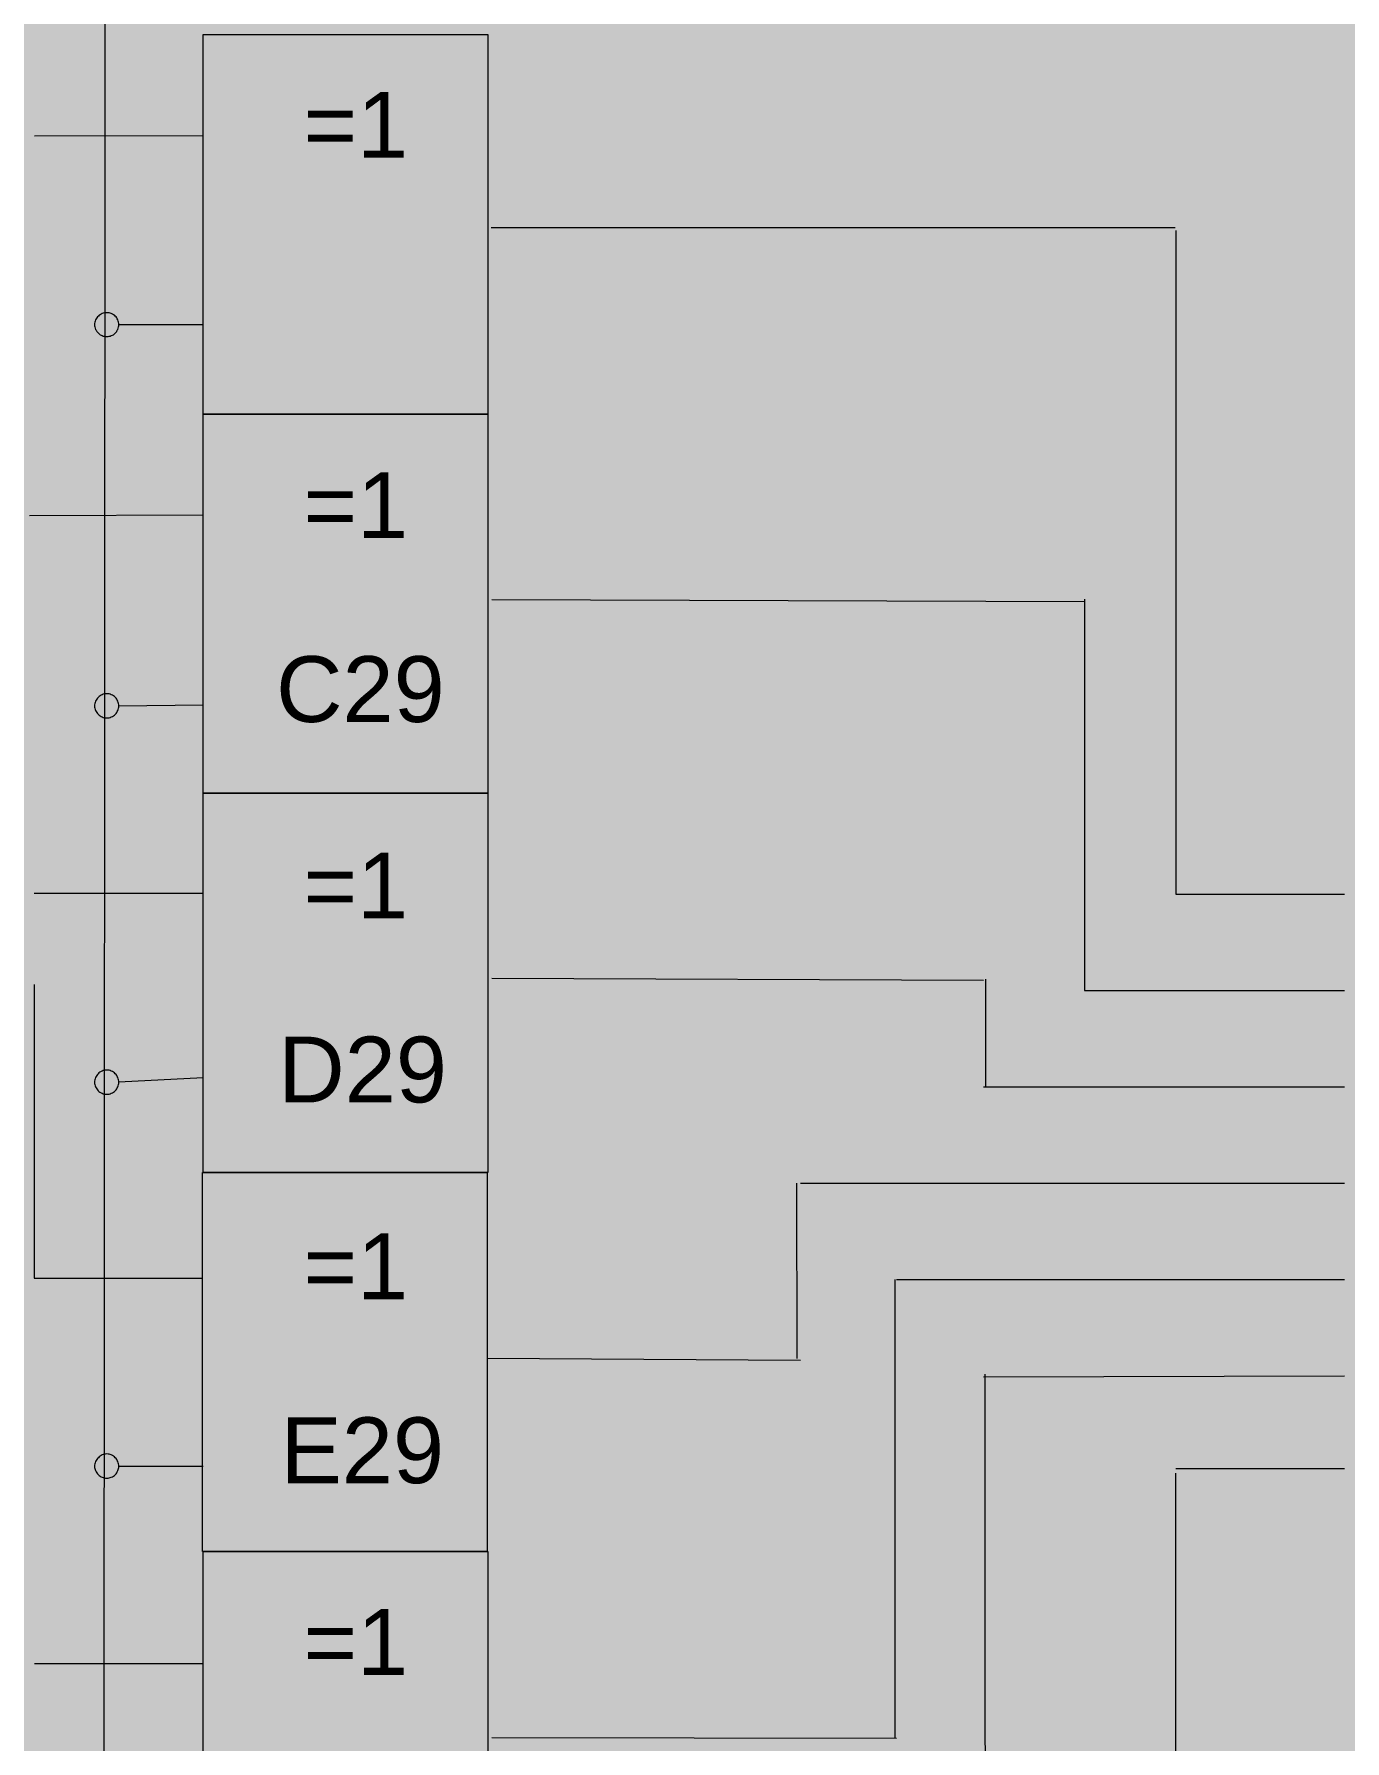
# Model space of a CAD drawing. Header units: millimetres. Extents: x 0 to 590, y 2 to 420.
# Drawn here: x 447.4 to 516.2, y 245.1 to 334.6 of the extents above; entities that cross this region are included whole.
import ezdxf
from ezdxf.xclip import XClip

# ---------------------------------------------------------------- set-up
doc = ezdxf.new("R2010")
doc.units = ezdxf.units.MM
doc.header["$MEASUREMENT"] = 0
doc.layers.get('0').update_dxf_attribs({"linetype": 'CONTINUOUS'})
doc.styles.add('Arial$001', font='arial.ttf', dxfattribs={"height": 3.452631})

# ---------------------------------------------------------------- blocks, each defined once
blk = doc.blocks.new('MF28FC3F0')
at = {"true_color": 0xffffff}
for points in [[(0, 420.2), (0, 2.206), (590.355, 2.206), (590.355, 420.2)], [(0, 420.2), (0, 2.437), (590.355, 2.437), (590.355, 420.2)]]:
    blk.add_hatch(color=0, dxfattribs=at).paths.add_polyline_path(points)

msp = doc.modelspace()

# ---------------------------------------------------------------- hatches: boundary and pattern name
at = {"true_color": 0xffffff}
for points in [[(456.309, 334.596), (456.309, 314.689), (471.227, 314.689), (471.227, 334.596)], [(456.309, 314.689), (456.309, 294.799), (471.227, 294.799), (471.227, 314.689)], [(456.309, 294.799), (456.309, 274.908), (471.227, 274.908), (471.227, 294.799)], [(456.276, 274.908), (456.276, 255.018), (471.194, 255.018), (471.194, 274.908)], [(456.309, 255.018), (456.309, 235.111), (471.227, 235.111), (471.227, 255.018)]]:
    msp.add_hatch(color=0, dxfattribs=at).paths.add_polyline_path(points)
at = {"true_color": 0x000007}
h = msp.add_hatch(color=0, dxfattribs=at)
h.paths.add_polyline_path([(460.343, 318.542), (460.343, 321.44), (461.43, 321.44), (461.43, 321.44), (461.456, 321.44), (461.482, 321.439), (461.508, 321.438), (461.534, 321.437), (461.559, 321.436), (461.584, 321.434), (461.608, 321.431), (461.632, 321.429), (461.656, 321.426), (461.679, 321.423), (461.702, 321.419), (461.724, 321.415), (461.746, 321.411), (461.767, 321.406), (461.788, 321.401), (461.809, 321.396), (461.829, 321.39), (461.849, 321.384), (461.868, 321.378), (461.887, 321.371), (461.905, 321.364), (461.923, 321.357), (461.94, 321.349), (461.957, 321.341), (461.973, 321.335), (461.989, 321.328), (462.005, 321.32), (462.021, 321.312), (462.036, 321.304), (462.052, 321.295), (462.067, 321.286), (462.082, 321.276), (462.096, 321.266), (462.11, 321.256), (462.124, 321.245), (462.138, 321.234), (462.151, 321.223), (462.164, 321.211), (462.176, 321.199), (462.188, 321.186), (462.2, 321.173), (462.211, 321.16), (462.222, 321.147), (462.233, 321.134), (462.242, 321.12), (462.252, 321.106), (462.261, 321.092), (462.269, 321.078), (462.279, 321.063), (462.289, 321.048), (462.298, 321.034), (462.307, 321.019), (462.315, 321.004), (462.322, 320.988), (462.329, 320.973), (462.336, 320.957), (462.342, 320.942), (462.348, 320.926), (462.353, 320.91), (462.358, 320.894), (462.362, 320.878), (462.366, 320.862), (462.37, 320.846), (462.373, 320.83), (462.376, 320.814), (462.378, 320.797), (462.38, 320.781), (462.382, 320.765), (462.383, 320.748), (462.384, 320.732), (462.384, 320.715), (462.385, 320.699), (462.384, 320.682), (462.384, 320.666), (462.383, 320.65), (462.382, 320.634), (462.38, 320.619), (462.378, 320.603), (462.376, 320.588), (462.374, 320.573), (462.371, 320.558), (462.368, 320.543), (462.364, 320.528), (462.36, 320.514), (462.356, 320.499), (462.351, 320.485), (462.346, 320.471), (462.341, 320.457), (462.335, 320.444), (462.329, 320.43), (462.323, 320.417), (462.316, 320.404), (462.309, 320.391), (462.302, 320.378), (462.294, 320.366), (462.286, 320.353), (462.277, 320.339), (462.269, 320.325), (462.26, 320.311), (462.25, 320.298), (462.24, 320.285), (462.23, 320.273), (462.219, 320.26), (462.208, 320.248), (462.197, 320.236), (462.185, 320.225), (462.173, 320.214), (462.16, 320.203), (462.147, 320.192), (462.134, 320.182), (462.12, 320.172), (462.105, 320.162), (462.09, 320.152), (462.075, 320.142), (462.059, 320.133), (462.043, 320.124), (462.026, 320.115), (462.009, 320.106), (461.991, 320.098), (461.973, 320.09), (461.995, 320.081), (462.017, 320.073), (462.039, 320.064), (462.06, 320.055), (462.08, 320.046), (462.1, 320.037), (462.119, 320.027), (462.138, 320.018), (462.157, 320.008), (462.175, 319.998), (462.193, 319.987), (462.21, 319.976), (462.226, 319.966), (462.243, 319.954), (462.259, 319.943), (462.274, 319.931), (462.289, 319.919), (462.304, 319.907), (462.318, 319.894), (462.332, 319.881), (462.346, 319.868), (462.359, 319.854), (462.372, 319.84), (462.385, 319.826), (462.397, 319.81), (462.408, 319.793), (462.419, 319.776), (462.43, 319.759), (462.44, 319.742), (462.449, 319.724), (462.458, 319.707), (462.467, 319.689), (462.475, 319.671), (462.482, 319.653), (462.489, 319.635), (462.496, 319.616), (462.502, 319.598), (462.507, 319.579), (462.512, 319.56), (462.516, 319.541), (462.52, 319.522), (462.524, 319.502), (462.526, 319.482), (462.529, 319.463), (462.531, 319.443), (462.532, 319.422), (462.533, 319.402), (462.533, 319.382), (462.533, 319.382), (462.533, 319.365), (462.532, 319.349), (462.531, 319.332), (462.53, 319.316), (462.529, 319.299), (462.527, 319.283), (462.524, 319.267), (462.522, 319.251), (462.519, 319.234), (462.516, 319.218), (462.512, 319.202), (462.508, 319.186), (462.504, 319.17), (462.499, 319.154), (462.494, 319.139), (462.489, 319.123), (462.483, 319.108), (462.477, 319.092), (462.471, 319.077), (462.464, 319.062), (462.457, 319.047), (462.45, 319.032), (462.442, 319.017), (462.434, 319.003), (462.428, 318.989), (462.421, 318.975), (462.415, 318.961), (462.408, 318.948), (462.401, 318.935), (462.394, 318.922), (462.386, 318.91), (462.379, 318.898), (462.371, 318.886), (462.363, 318.875), (462.354, 318.864), (462.346, 318.853), (462.337, 318.842), (462.328, 318.832), (462.318, 318.821), (462.308, 318.811), (462.298, 318.802), (462.288, 318.792), (462.278, 318.783), (462.267, 318.774), (462.256, 318.765), (462.244, 318.756), (462.232, 318.748), (462.22, 318.739), (462.21, 318.731), (462.199, 318.723), (462.188, 318.716), (462.177, 318.708), (462.166, 318.7), (462.155, 318.693), (462.143, 318.686), (462.132, 318.679), (462.12, 318.672), (462.107, 318.666), (462.095, 318.659), (462.082, 318.653), (462.069, 318.647), (462.056, 318.641), (462.042, 318.635), (462.029, 318.63), (462.014, 318.624), (462, 318.619), (461.985, 318.614), (461.97, 318.609), (461.955, 318.604), (461.939, 318.6), (461.923, 318.595), (461.907, 318.591), (461.891, 318.587), (461.874, 318.583), (461.857, 318.58), (461.84, 318.576), (461.823, 318.573), (461.805, 318.57), (461.787, 318.567), (461.769, 318.564), (461.751, 318.561), (461.733, 318.559), (461.714, 318.556), (461.695, 318.554), (461.676, 318.552), (461.657, 318.55), (461.637, 318.549), (461.617, 318.547), (461.597, 318.546), (461.576, 318.545), (461.555, 318.544), (461.534, 318.543), (461.513, 318.543), (461.491, 318.542), (461.469, 318.542), (461.446, 318.542), (460.343, 318.542), (461.446, 318.542)])
h.paths.add_polyline_path([(460.722, 320.221), (461.347, 320.221), (461.347, 320.221), (461.368, 320.221), (461.388, 320.222), (461.407, 320.222), (461.427, 320.223), (461.446, 320.223), (461.464, 320.224), (461.482, 320.225), (461.5, 320.226), (461.517, 320.227), (461.534, 320.229), (461.55, 320.23), (461.565, 320.232), (461.581, 320.233), (461.595, 320.235), (461.609, 320.237), (461.623, 320.238), (461.636, 320.24), (461.648, 320.242), (461.66, 320.244), (461.671, 320.246), (461.682, 320.248), (461.692, 320.25), (461.701, 320.252), (461.71, 320.254), (461.71, 320.254), (461.722, 320.259), (461.734, 320.263), (461.746, 320.267), (461.758, 320.272), (461.769, 320.277), (461.78, 320.282), (461.791, 320.287), (461.802, 320.293), (461.813, 320.298), (461.823, 320.304), (461.833, 320.31), (461.843, 320.316), (461.853, 320.322), (461.862, 320.329), (461.871, 320.335), (461.88, 320.342), (461.889, 320.349), (461.897, 320.356), (461.905, 320.363), (461.913, 320.371), (461.92, 320.379), (461.927, 320.386), (461.934, 320.394), (461.94, 320.402), (461.946, 320.411), (461.952, 320.419), (461.957, 320.428), (461.962, 320.437), (461.967, 320.446), (461.971, 320.455), (461.975, 320.464), (461.979, 320.474), (461.983, 320.484), (461.986, 320.493), (461.989, 320.503), (461.992, 320.514), (461.994, 320.524), (461.996, 320.535), (461.998, 320.545), (462, 320.556), (462.001, 320.567), (462.003, 320.578), (462.004, 320.59), (462.004, 320.601), (462.005, 320.613), (462.006, 320.625), (462.006, 320.637), (462.006, 320.649), (462.006, 320.662), (462.006, 320.674), (462.005, 320.686), (462.004, 320.698), (462.004, 320.709), (462.003, 320.72), (462.001, 320.732), (462, 320.743), (461.998, 320.754), (461.996, 320.764), (461.994, 320.775), (461.992, 320.785), (461.989, 320.796), (461.986, 320.806), (461.983, 320.815), (461.979, 320.825), (461.975, 320.835), (461.971, 320.844), (461.967, 320.853), (461.962, 320.862), (461.957, 320.871), (461.952, 320.88), (461.946, 320.888), (461.94, 320.896), (461.934, 320.907), (461.927, 320.916), (461.921, 320.926), (461.914, 320.935), (461.907, 320.944), (461.9, 320.952), (461.893, 320.961), (461.885, 320.968), (461.878, 320.976), (461.87, 320.983), (461.862, 320.99), (461.854, 320.997), (461.845, 321.004), (461.837, 321.01), (461.828, 321.016), (461.819, 321.022), (461.81, 321.028), (461.801, 321.033), (461.792, 321.038), (461.782, 321.043), (461.773, 321.048), (461.763, 321.053), (461.753, 321.057), (461.743, 321.061), (461.732, 321.063), (461.721, 321.065), (461.709, 321.067), (461.696, 321.069), (461.682, 321.071), (461.668, 321.073), (461.654, 321.075), (461.638, 321.077), (461.622, 321.079), (461.605, 321.081), (461.588, 321.082), (461.57, 321.084), (461.551, 321.085), (461.531, 321.087), (461.511, 321.088), (461.49, 321.089), (461.468, 321.09), (461.446, 321.091), (461.423, 321.092), (461.399, 321.093), (461.375, 321.093), (461.35, 321.094), (461.324, 321.094), (461.298, 321.094), (461.298, 321.094), (460.722, 321.094), (460.722, 320.221), (460.722, 321.094)])
h.paths.add_polyline_path([(460.722, 318.888), (461.446, 318.888), (461.446, 318.888), (461.46, 318.888), (461.475, 318.888), (461.489, 318.888), (461.502, 318.888), (461.516, 318.888), (461.529, 318.888), (461.542, 318.888), (461.555, 318.888), (461.567, 318.889), (461.579, 318.889), (461.591, 318.889), (461.603, 318.89), (461.614, 318.89), (461.624, 318.891), (461.635, 318.892), (461.645, 318.893), (461.655, 318.894), (461.664, 318.895), (461.673, 318.896), (461.681, 318.897), (461.689, 318.899), (461.696, 318.9), (461.703, 318.902), (461.71, 318.904), (461.72, 318.906), (461.73, 318.908), (461.74, 318.91), (461.749, 318.912), (461.759, 318.915), (461.768, 318.917), (461.778, 318.919), (461.787, 318.921), (461.796, 318.924), (461.805, 318.926), (461.814, 318.928), (461.823, 318.931), (461.831, 318.934), (461.84, 318.936), (461.849, 318.939), (461.857, 318.942), (461.866, 318.945), (461.874, 318.948), (461.882, 318.951), (461.891, 318.955), (461.899, 318.958), (461.907, 318.962), (461.915, 318.966), (461.924, 318.97), (461.924, 318.97), (461.932, 318.976), (461.94, 318.982), (461.948, 318.989), (461.955, 318.995), (461.963, 319.001), (461.97, 319.007), (461.977, 319.014), (461.984, 319.02), (461.991, 319.026), (461.997, 319.033), (462.004, 319.04), (462.01, 319.046), (462.016, 319.053), (462.022, 319.06), (462.028, 319.067), (462.033, 319.074), (462.039, 319.081), (462.044, 319.088), (462.049, 319.095), (462.054, 319.103), (462.059, 319.111), (462.063, 319.119), (462.068, 319.127), (462.072, 319.135), (462.072, 319.135), (462.076, 319.143), (462.08, 319.151), (462.083, 319.16), (462.087, 319.169), (462.09, 319.178), (462.093, 319.187), (462.096, 319.196), (462.099, 319.206), (462.102, 319.216), (462.104, 319.226), (462.107, 319.236), (462.109, 319.246), (462.111, 319.256), (462.113, 319.267), (462.114, 319.277), (462.116, 319.288), (462.117, 319.299), (462.118, 319.311), (462.119, 319.322), (462.12, 319.334), (462.12, 319.345), (462.121, 319.357), (462.121, 319.369), (462.121, 319.382), (462.121, 319.396), (462.121, 319.41), (462.12, 319.423), (462.12, 319.437), (462.119, 319.45), (462.118, 319.462), (462.116, 319.475), (462.114, 319.487), (462.113, 319.499), (462.11, 319.511), (462.108, 319.523), (462.105, 319.534), (462.101, 319.545), (462.098, 319.556), (462.094, 319.567), (462.089, 319.578), (462.085, 319.589), (462.08, 319.599), (462.074, 319.61), (462.068, 319.62), (462.061, 319.631), (462.054, 319.641), (462.047, 319.651), (462.039, 319.662), (462.033, 319.672), (462.026, 319.681), (462.019, 319.691), (462.012, 319.7), (462.004, 319.709), (461.996, 319.717), (461.988, 319.726), (461.979, 319.734), (461.97, 319.741), (461.961, 319.749), (461.952, 319.756), (461.942, 319.762), (461.932, 319.769), (461.922, 319.775), (461.912, 319.781), (461.901, 319.787), (461.89, 319.793), (461.879, 319.798), (461.868, 319.803), (461.856, 319.808), (461.845, 319.813), (461.833, 319.818), (461.821, 319.822), (461.808, 319.826), (461.796, 319.83), (461.783, 319.834), (461.77, 319.838), (461.756, 319.841), (461.742, 319.845), (461.728, 319.848), (461.713, 319.851), (461.698, 319.854), (461.682, 319.856), (461.667, 319.859), (461.65, 319.861), (461.633, 319.863), (461.616, 319.865), (461.599, 319.867), (461.581, 319.869), (461.562, 319.87), (461.543, 319.871), (461.524, 319.873), (461.504, 319.873), (461.483, 319.874), (461.462, 319.875), (461.441, 319.875), (461.419, 319.876), (461.397, 319.876), (460.722, 319.876), (460.722, 318.888), (460.722, 319.876)])
h.paths.add_polyline_path([(467.604, 318.888), (467.604, 318.542), (465.694, 318.542), (465.694, 318.542), (465.692, 318.552), (465.691, 318.562), (465.69, 318.573), (465.689, 318.583), (465.688, 318.593), (465.688, 318.604), (465.688, 318.614), (465.688, 318.624), (465.689, 318.635), (465.69, 318.645), (465.691, 318.655), (465.692, 318.665), (465.694, 318.676), (465.696, 318.686), (465.698, 318.696), (465.7, 318.707), (465.703, 318.717), (465.706, 318.727), (465.709, 318.737), (465.712, 318.748), (465.716, 318.758), (465.719, 318.768), (465.723, 318.779), (465.727, 318.789), (465.734, 318.805), (465.74, 318.822), (465.747, 318.838), (465.755, 318.855), (465.762, 318.871), (465.77, 318.887), (465.778, 318.904), (465.787, 318.92), (465.796, 318.936), (465.805, 318.952), (465.814, 318.968), (465.824, 318.984), (465.834, 319), (465.844, 319.016), (465.854, 319.032), (465.865, 319.047), (465.876, 319.063), (465.887, 319.078), (465.898, 319.094), (465.91, 319.109), (465.921, 319.124), (465.933, 319.138), (465.945, 319.153), (465.958, 319.168), (465.972, 319.184), (465.987, 319.201), (466.003, 319.218), (466.018, 319.235), (466.034, 319.252), (466.051, 319.269), (466.068, 319.287), (466.085, 319.305), (466.103, 319.323), (466.121, 319.341), (466.14, 319.359), (466.159, 319.378), (466.179, 319.396), (466.2, 319.415), (466.22, 319.434), (466.242, 319.453), (466.264, 319.472), (466.286, 319.492), (466.31, 319.511), (466.333, 319.531), (466.358, 319.551), (466.383, 319.571), (466.409, 319.592), (466.435, 319.612), (466.435, 319.612), (466.474, 319.645), (466.511, 319.677), (466.548, 319.708), (466.583, 319.738), (466.618, 319.768), (466.651, 319.798), (466.683, 319.826), (466.714, 319.854), (466.745, 319.882), (466.774, 319.908), (466.801, 319.934), (466.828, 319.96), (466.854, 319.985), (466.879, 320.009), (466.902, 320.033), (466.924, 320.056), (466.945, 320.079), (466.965, 320.101), (466.984, 320.122), (467.002, 320.143), (467.018, 320.163), (467.034, 320.183), (467.048, 320.203), (467.061, 320.221), (467.075, 320.24), (467.088, 320.258), (467.101, 320.277), (467.113, 320.295), (467.124, 320.314), (467.135, 320.332), (467.145, 320.351), (467.155, 320.369), (467.164, 320.387), (467.172, 320.405), (467.179, 320.424), (467.186, 320.442), (467.193, 320.46), (467.199, 320.477), (467.204, 320.495), (467.208, 320.513), (467.213, 320.53), (467.216, 320.548), (467.219, 320.565), (467.221, 320.582), (467.223, 320.599), (467.224, 320.616), (467.225, 320.633), (467.226, 320.649), (467.225, 320.668), (467.224, 320.686), (467.223, 320.704), (467.221, 320.721), (467.219, 320.738), (467.216, 320.755), (467.213, 320.771), (467.209, 320.787), (467.205, 320.803), (467.2, 320.819), (467.194, 320.834), (467.188, 320.849), (467.182, 320.864), (467.175, 320.878), (467.168, 320.893), (467.16, 320.907), (467.151, 320.921), (467.142, 320.934), (467.133, 320.948), (467.123, 320.961), (467.112, 320.974), (467.101, 320.987), (467.089, 320.999), (467.077, 321.012), (467.077, 321.012), (467.065, 321.024), (467.052, 321.035), (467.039, 321.046), (467.025, 321.057), (467.011, 321.067), (466.997, 321.077), (466.982, 321.086), (466.968, 321.094), (466.952, 321.102), (466.937, 321.109), (466.921, 321.116), (466.904, 321.123), (466.888, 321.129), (466.871, 321.134), (466.853, 321.139), (466.836, 321.143), (466.818, 321.147), (466.799, 321.151), (466.781, 321.153), (466.762, 321.156), (466.742, 321.158), (466.723, 321.159), (466.703, 321.16), (466.682, 321.16), (466.682, 321.16), (466.662, 321.16), (466.642, 321.159), (466.622, 321.158), (466.602, 321.156), (466.583, 321.153), (466.565, 321.15), (466.546, 321.147), (466.528, 321.143), (466.51, 321.138), (466.492, 321.133), (466.475, 321.127), (466.458, 321.121), (466.441, 321.114), (466.424, 321.106), (466.408, 321.098), (466.392, 321.089), (466.376, 321.08), (466.36, 321.07), (466.345, 321.059), (466.33, 321.047), (466.315, 321.035), (466.3, 321.023), (466.285, 321.009), (466.271, 320.995), (466.271, 320.995), (466.258, 320.983), (466.247, 320.97), (466.236, 320.956), (466.225, 320.942), (466.215, 320.927), (466.206, 320.912), (466.197, 320.897), (466.188, 320.881), (466.18, 320.864), (466.173, 320.847), (466.166, 320.83), (466.159, 320.812), (466.153, 320.794), (466.148, 320.775), (466.143, 320.756), (466.139, 320.737), (466.135, 320.717), (466.132, 320.697), (466.129, 320.676), (466.126, 320.655), (466.125, 320.633), (466.123, 320.612), (466.123, 320.59), (466.122, 320.567), (466.122, 320.567), (465.76, 320.617), (465.76, 320.617), (465.763, 320.649), (465.766, 320.681), (465.77, 320.713), (465.775, 320.744), (465.781, 320.775), (465.788, 320.805), (465.795, 320.834), (465.803, 320.863), (465.812, 320.891), (465.822, 320.919), (465.833, 320.946), (465.844, 320.973), (465.857, 320.999), (465.87, 321.024), (465.883, 321.049), (465.898, 321.073), (465.913, 321.096), (465.929, 321.119), (465.946, 321.141), (465.963, 321.163), (465.981, 321.184), (466, 321.204), (466.02, 321.223), (466.04, 321.242), (466.061, 321.258), (466.082, 321.274), (466.104, 321.289), (466.127, 321.304), (466.149, 321.318), (466.173, 321.331), (466.197, 321.344), (466.222, 321.356), (466.247, 321.368), (466.273, 321.379), (466.299, 321.389), (466.326, 321.399), (466.354, 321.408), (466.382, 321.416), (466.411, 321.423), (466.44, 321.43), (466.47, 321.436), (466.501, 321.441), (466.532, 321.446), (466.564, 321.45), (466.597, 321.452), (466.63, 321.455), (466.664, 321.456), (466.699, 321.456), (466.733, 321.456), (466.767, 321.455), (466.801, 321.452), (466.833, 321.449), (466.865, 321.446), (466.896, 321.441), (466.927, 321.435), (466.957, 321.429), (466.987, 321.422), (467.015, 321.413), (467.044, 321.404), (467.071, 321.395), (467.098, 321.384), (467.125, 321.372), (467.15, 321.36), (467.176, 321.347), (467.2, 321.332), (467.224, 321.317), (467.248, 321.302), (467.271, 321.285), (467.293, 321.267), (467.315, 321.249), (467.336, 321.229), (467.357, 321.209), (467.357, 321.209), (467.377, 321.191), (467.397, 321.172), (467.415, 321.152), (467.433, 321.132), (467.449, 321.112), (467.465, 321.092), (467.48, 321.071), (467.494, 321.05), (467.508, 321.028), (467.52, 321.006), (467.532, 320.983), (467.542, 320.96), (467.552, 320.937), (467.561, 320.913), (467.569, 320.889), (467.577, 320.864), (467.583, 320.839), (467.589, 320.813), (467.594, 320.787), (467.597, 320.761), (467.6, 320.734), (467.603, 320.706), (467.604, 320.678), (467.604, 320.649), (467.604, 320.635), (467.604, 320.621), (467.603, 320.606), (467.602, 320.592), (467.6, 320.577), (467.598, 320.563), (467.596, 320.549), (467.594, 320.534), (467.591, 320.52), (467.588, 320.505), (467.585, 320.491), (467.582, 320.477), (467.578, 320.462), (467.574, 320.448), (467.57, 320.433), (467.565, 320.419), (467.561, 320.405), (467.556, 320.39), (467.55, 320.376), (467.545, 320.361), (467.54, 320.347), (467.534, 320.333), (467.528, 320.318), (467.522, 320.304), (467.516, 320.289), (467.509, 320.275), (467.503, 320.26), (467.496, 320.246), (467.489, 320.232), (467.481, 320.217), (467.474, 320.203), (467.466, 320.188), (467.458, 320.174), (467.449, 320.16), (467.44, 320.145), (467.431, 320.131), (467.422, 320.116), (467.412, 320.102), (467.402, 320.088), (467.391, 320.073), (467.38, 320.059), (467.369, 320.044), (467.357, 320.03), (467.345, 320.016), (467.332, 320.001), (467.319, 319.987), (467.306, 319.972), (467.291, 319.958), (467.291, 319.958), (467.277, 319.941), (467.261, 319.924), (467.245, 319.907), (467.228, 319.889), (467.211, 319.871), (467.193, 319.853), (467.174, 319.834), (467.154, 319.815), (467.134, 319.795), (467.113, 319.775), (467.091, 319.754), (467.069, 319.734), (467.046, 319.712), (467.022, 319.691), (466.998, 319.668), (466.973, 319.646), (466.947, 319.623), (466.921, 319.599), (466.894, 319.575), (466.866, 319.55), (466.838, 319.525), (466.808, 319.5), (466.779, 319.474), (466.748, 319.447), (466.748, 319.447), (466.722, 319.425), (466.696, 319.403), (466.671, 319.382), (466.647, 319.361), (466.623, 319.341), (466.6, 319.321), (466.578, 319.302), (466.557, 319.283), (466.537, 319.265), (466.517, 319.248), (466.498, 319.231), (466.48, 319.215), (466.463, 319.199), (466.447, 319.184), (466.432, 319.17), (466.417, 319.156), (466.404, 319.143), (466.391, 319.13), (466.38, 319.118), (466.369, 319.107), (466.359, 319.097), (466.351, 319.087), (466.343, 319.077), (466.336, 319.069), (466.336, 319.069), (466.328, 319.063), (466.32, 319.056), (466.312, 319.05), (466.305, 319.043), (466.297, 319.036), (466.29, 319.029), (466.283, 319.022), (466.276, 319.015), (466.269, 319.007), (466.263, 319), (466.256, 318.992), (466.25, 318.984), (466.244, 318.977), (466.238, 318.969), (466.232, 318.961), (466.227, 318.953), (466.221, 318.945), (466.216, 318.937), (466.211, 318.929), (466.206, 318.921), (466.201, 318.912), (466.197, 318.904), (466.192, 318.896), (466.188, 318.888), (466.188, 318.888), (467.604, 318.888), (466.188, 318.888)])
edge = h.paths.add_edge_path()
edge.add_line((470.387, 319.217), (470.733, 319.25))
edge.add_spline(control_points=[(470.733, 319.25), (470.766, 319.085), (470.815, 318.97), (470.897, 318.888), (470.897, 318.888), (470.98, 318.822), (471.078, 318.789), (471.21, 318.789), (471.21, 318.789), (471.325, 318.789), (471.424, 318.805), (471.507, 318.855), (471.507, 318.855), (471.589, 318.904), (471.655, 318.97), (471.704, 319.069), (471.704, 319.069), (471.754, 319.151), (471.803, 319.25), (471.836, 319.398), (471.836, 319.398), (471.869, 319.546), (471.885, 319.678), (471.885, 319.826), (471.885, 319.826), (471.885, 319.843), (471.885, 319.876), (471.885, 319.909), (471.885, 319.909), (471.819, 319.793), (471.721, 319.694), (471.589, 319.629), (471.589, 319.629), (471.474, 319.563), (471.342, 319.53), (471.194, 319.53), (471.194, 319.53), (470.963, 319.53), (470.749, 319.612), (470.584, 319.777), (470.584, 319.777), (470.42, 319.958), (470.337, 320.188), (470.337, 320.468), (470.337, 320.468), (470.337, 320.765), (470.42, 320.995), (470.601, 321.176), (470.601, 321.176), (470.766, 321.358), (470.996, 321.456), (471.243, 321.456), (471.243, 321.456), (471.441, 321.456), (471.605, 321.39), (471.77, 321.292), (471.77, 321.292), (471.918, 321.193), (472.033, 321.045), (472.116, 320.864), (472.116, 320.864), (472.198, 320.682), (472.248, 320.402), (472.248, 320.057), (472.248, 320.057), (472.248, 319.678), (472.198, 319.382), (472.116, 319.168), (472.116, 319.168), (472.033, 318.954), (471.918, 318.772), (471.77, 318.657), (471.77, 318.657), (471.605, 318.558), (471.424, 318.493), (471.21, 318.493), (471.21, 318.493), (470.98, 318.493), (470.799, 318.558), (470.65, 318.674), (470.65, 318.674), (470.502, 318.805), (470.42, 318.986), (470.387, 319.217)], knot_values=[0, 0, 0, 0, 0.011905, 0.011905, 0.011905, 0.011905, 0.02381, 0.02381, 0.02381, 0.02381, 0.035714, 0.035714, 0.035714, 0.035714, 0.047619, 0.047619, 0.047619, 0.047619, 0.059524, 0.059524, 0.059524, 0.059524, 0.071429, 0.071429, 0.071429, 0.071429, 0.083333, 0.083333, 0.083333, 0.083333, 0.095238, 0.095238, 0.095238, 0.095238, 0.107143, 0.107143, 0.107143, 0.107143, 0.119048, 0.119048, 0.119048, 0.119048, 0.130952, 0.130952, 0.130952, 0.130952, 0.142857, 0.142857, 0.142857, 0.142857, 0.154762, 0.154762, 0.154762, 0.154762, 0.166667, 0.166667, 0.166667, 0.166667, 0.178571, 0.178571, 0.178571, 0.178571, 0.190476, 0.190476, 0.190476, 0.190476, 0.202381, 0.202381, 0.202381, 0.202381, 0.214286, 0.214286, 0.214286, 0.214286, 0.22619, 0.22619, 0.22619, 0.22619, 0.238095, 0.238095, 0.238095, 0.238095, 1, 1, 1, 1], degree=3, periodic=0)
edge = h.paths.add_edge_path()
edge.add_spline(control_points=[(471.852, 320.485), (471.852, 320.699), (471.786, 320.847), (471.688, 320.979), (471.688, 320.979), (471.572, 321.094), (471.441, 321.16), (471.293, 321.16), (471.293, 321.16), (471.128, 321.16), (470.996, 321.094), (470.881, 320.962), (470.881, 320.962), (470.766, 320.831), (470.7, 320.666), (470.7, 320.452), (470.7, 320.452), (470.7, 320.271), (470.766, 320.123), (470.864, 320.007), (470.864, 320.007), (470.98, 319.892), (471.111, 319.843), (471.276, 319.843), (471.276, 319.843), (471.441, 319.843), (471.589, 319.892), (471.688, 320.007), (471.688, 320.007), (471.786, 320.123), (471.852, 320.287), (471.852, 320.485)], knot_values=[0, 0, 0, 0, 0.03125, 0.03125, 0.03125, 0.03125, 0.0625, 0.0625, 0.0625, 0.0625, 0.09375, 0.09375, 0.09375, 0.09375, 0.125, 0.125, 0.125, 0.125, 0.15625, 0.15625, 0.15625, 0.15625, 0.1875, 0.1875, 0.1875, 0.1875, 0.21875, 0.21875, 0.21875, 0.21875, 1, 1, 1, 1], degree=3, periodic=0)
h = msp.add_hatch(color=0, dxfattribs=at)
edge = h.paths.add_edge_path()
edge.add_spline(control_points=[(451.88, 319.382), (451.88, 319.299), (451.863, 319.217), (451.83, 319.135), (451.83, 319.135), (451.797, 319.069), (451.748, 318.986), (451.699, 318.937), (451.699, 318.937), (451.633, 318.871), (451.567, 318.822), (451.484, 318.805), (451.484, 318.805), (451.419, 318.772), (451.336, 318.756), (451.254, 318.756), (451.254, 318.756), (451.172, 318.756), (451.089, 318.772), (451.007, 318.805), (451.007, 318.805), (450.925, 318.822), (450.859, 318.871), (450.809, 318.937), (450.809, 318.937), (450.744, 318.986), (450.694, 319.069), (450.661, 319.135), (450.661, 319.135), (450.628, 319.217), (450.612, 319.299), (450.612, 319.382), (450.612, 319.382), (450.612, 319.464), (450.628, 319.546), (450.661, 319.629), (450.661, 319.629), (450.694, 319.694), (450.744, 319.777), (450.809, 319.826), (450.809, 319.826), (450.859, 319.892), (450.925, 319.925), (451.007, 319.958), (451.007, 319.958), (451.089, 319.991), (451.172, 320.007), (451.254, 320.007), (451.254, 320.007), (451.336, 320.007), (451.419, 319.991), (451.484, 319.958), (451.484, 319.958), (451.567, 319.925), (451.633, 319.892), (451.699, 319.826), (451.699, 319.826), (451.748, 319.777), (451.797, 319.694), (451.83, 319.629), (451.83, 319.629), (451.863, 319.546), (451.88, 319.464), (451.88, 319.382)], knot_values=[0, 0, 0, 0, 0.015625, 0.015625, 0.015625, 0.015625, 0.03125, 0.03125, 0.03125, 0.03125, 0.046875, 0.046875, 0.046875, 0.046875, 0.0625, 0.0625, 0.0625, 0.0625, 0.078125, 0.078125, 0.078125, 0.078125, 0.09375, 0.09375, 0.09375, 0.09375, 0.109375, 0.109375, 0.109375, 0.109375, 0.125, 0.125, 0.125, 0.125, 0.140625, 0.140625, 0.140625, 0.140625, 0.15625, 0.15625, 0.15625, 0.15625, 0.171875, 0.171875, 0.171875, 0.171875, 0.1875, 0.1875, 0.1875, 0.1875, 0.203125, 0.203125, 0.203125, 0.203125, 0.21875, 0.21875, 0.21875, 0.21875, 0.234375, 0.234375, 0.234375, 0.234375, 1, 1, 1, 1], degree=3, periodic=0)
h = msp.add_hatch(color=0, dxfattribs=at)
edge = h.paths.add_edge_path()
edge.add_spline(control_points=[(451.88, 299.376), (451.88, 299.294), (451.863, 299.211), (451.83, 299.146), (451.83, 299.146), (451.797, 299.063), (451.748, 298.997), (451.699, 298.931), (451.699, 298.931), (451.633, 298.882), (451.567, 298.833), (451.484, 298.8), (451.484, 298.8), (451.419, 298.767), (451.336, 298.75), (451.254, 298.75), (451.254, 298.75), (451.172, 298.75), (451.089, 298.767), (451.007, 298.8), (451.007, 298.8), (450.925, 298.833), (450.859, 298.882), (450.809, 298.931), (450.809, 298.931), (450.744, 298.997), (450.694, 299.063), (450.661, 299.146), (450.661, 299.146), (450.628, 299.211), (450.612, 299.294), (450.612, 299.376), (450.612, 299.376), (450.612, 299.475), (450.628, 299.541), (450.661, 299.623), (450.661, 299.623), (450.694, 299.705), (450.744, 299.771), (450.809, 299.837), (450.809, 299.837), (450.859, 299.886), (450.925, 299.936), (451.007, 299.969), (451.007, 299.969), (451.089, 300.002), (451.172, 300.018), (451.254, 300.018), (451.254, 300.018), (451.336, 300.018), (451.419, 300.002), (451.484, 299.969), (451.484, 299.969), (451.567, 299.936), (451.633, 299.886), (451.699, 299.837), (451.699, 299.837), (451.748, 299.771), (451.797, 299.705), (451.83, 299.623), (451.83, 299.623), (451.863, 299.541), (451.88, 299.475), (451.88, 299.376)], knot_values=[0, 0, 0, 0, 0.015625, 0.015625, 0.015625, 0.015625, 0.03125, 0.03125, 0.03125, 0.03125, 0.046875, 0.046875, 0.046875, 0.046875, 0.0625, 0.0625, 0.0625, 0.0625, 0.078125, 0.078125, 0.078125, 0.078125, 0.09375, 0.09375, 0.09375, 0.09375, 0.109375, 0.109375, 0.109375, 0.109375, 0.125, 0.125, 0.125, 0.125, 0.140625, 0.140625, 0.140625, 0.140625, 0.15625, 0.15625, 0.15625, 0.15625, 0.171875, 0.171875, 0.171875, 0.171875, 0.1875, 0.1875, 0.1875, 0.1875, 0.203125, 0.203125, 0.203125, 0.203125, 0.21875, 0.21875, 0.21875, 0.21875, 0.234375, 0.234375, 0.234375, 0.234375, 1, 1, 1, 1], degree=3, periodic=0)
h = msp.add_hatch(color=0, dxfattribs=at)
edge = h.paths.add_edge_path()
edge.add_spline(control_points=[(451.88, 279.634), (451.88, 279.552), (451.863, 279.469), (451.83, 279.403), (451.83, 279.403), (451.797, 279.321), (451.748, 279.255), (451.699, 279.189), (451.699, 279.189), (451.633, 279.14), (451.567, 279.091), (451.484, 279.058), (451.484, 279.058), (451.419, 279.025), (451.336, 279.008), (451.254, 279.008), (451.254, 279.008), (451.172, 279.008), (451.089, 279.025), (451.007, 279.058), (451.007, 279.058), (450.925, 279.091), (450.859, 279.14), (450.793, 279.189), (450.793, 279.189), (450.744, 279.255), (450.694, 279.321), (450.661, 279.403), (450.661, 279.403), (450.628, 279.469), (450.612, 279.552), (450.612, 279.634), (450.612, 279.634), (450.612, 279.716), (450.628, 279.799), (450.661, 279.881), (450.661, 279.881), (450.694, 279.963), (450.744, 280.029), (450.793, 280.078), (450.793, 280.078), (450.859, 280.144), (450.925, 280.194), (451.007, 280.227), (451.007, 280.227), (451.089, 280.26), (451.172, 280.276), (451.254, 280.276), (451.254, 280.276), (451.336, 280.276), (451.419, 280.26), (451.484, 280.227), (451.484, 280.227), (451.567, 280.194), (451.633, 280.144), (451.699, 280.078), (451.699, 280.078), (451.748, 280.029), (451.797, 279.963), (451.83, 279.881), (451.83, 279.881), (451.863, 279.799), (451.88, 279.716), (451.88, 279.634)], knot_values=[0, 0, 0, 0, 0.015625, 0.015625, 0.015625, 0.015625, 0.03125, 0.03125, 0.03125, 0.03125, 0.046875, 0.046875, 0.046875, 0.046875, 0.0625, 0.0625, 0.0625, 0.0625, 0.078125, 0.078125, 0.078125, 0.078125, 0.09375, 0.09375, 0.09375, 0.09375, 0.109375, 0.109375, 0.109375, 0.109375, 0.125, 0.125, 0.125, 0.125, 0.140625, 0.140625, 0.140625, 0.140625, 0.15625, 0.15625, 0.15625, 0.15625, 0.171875, 0.171875, 0.171875, 0.171875, 0.1875, 0.1875, 0.1875, 0.1875, 0.203125, 0.203125, 0.203125, 0.203125, 0.21875, 0.21875, 0.21875, 0.21875, 0.234375, 0.234375, 0.234375, 0.234375, 1, 1, 1, 1], degree=3, periodic=0)
h = msp.add_hatch(color=0, dxfattribs=at)
edge = h.paths.add_edge_path()
edge.add_spline(control_points=[(451.88, 259.497), (451.88, 259.414), (451.863, 259.332), (451.83, 259.266), (451.83, 259.266), (451.797, 259.184), (451.748, 259.118), (451.699, 259.052), (451.699, 259.052), (451.633, 258.986), (451.567, 258.953), (451.484, 258.92), (451.484, 258.92), (451.419, 258.887), (451.336, 258.871), (451.254, 258.871), (451.254, 258.871), (451.172, 258.871), (451.089, 258.887), (451.007, 258.92), (451.007, 258.92), (450.925, 258.953), (450.859, 258.986), (450.809, 259.052), (450.809, 259.052), (450.744, 259.118), (450.694, 259.184), (450.661, 259.266), (450.661, 259.266), (450.628, 259.332), (450.612, 259.414), (450.612, 259.497), (450.612, 259.497), (450.612, 259.579), (450.628, 259.661), (450.661, 259.744), (450.661, 259.744), (450.694, 259.826), (450.744, 259.892), (450.809, 259.941), (450.809, 259.941), (450.859, 260.007), (450.925, 260.056), (451.007, 260.089), (451.007, 260.089), (451.089, 260.122), (451.172, 260.139), (451.254, 260.139), (451.254, 260.139), (451.336, 260.139), (451.419, 260.122), (451.484, 260.089), (451.484, 260.089), (451.567, 260.056), (451.633, 260.007), (451.699, 259.941), (451.699, 259.941), (451.748, 259.892), (451.797, 259.826), (451.83, 259.744), (451.83, 259.744), (451.863, 259.661), (451.88, 259.579), (451.88, 259.497)], knot_values=[0, 0, 0, 0, 0.015625, 0.015625, 0.015625, 0.015625, 0.03125, 0.03125, 0.03125, 0.03125, 0.046875, 0.046875, 0.046875, 0.046875, 0.0625, 0.0625, 0.0625, 0.0625, 0.078125, 0.078125, 0.078125, 0.078125, 0.09375, 0.09375, 0.09375, 0.09375, 0.109375, 0.109375, 0.109375, 0.109375, 0.125, 0.125, 0.125, 0.125, 0.140625, 0.140625, 0.140625, 0.140625, 0.15625, 0.15625, 0.15625, 0.15625, 0.171875, 0.171875, 0.171875, 0.171875, 0.1875, 0.1875, 0.1875, 0.1875, 0.203125, 0.203125, 0.203125, 0.203125, 0.21875, 0.21875, 0.21875, 0.21875, 0.234375, 0.234375, 0.234375, 0.234375, 1, 1, 1, 1], degree=3, periodic=0)

# ---------------------------------------------------------------- linework, layer by layer
at = {"color": 0, "linetype": 'Continuous', "lineweight": 20, "true_color": 0x000007}
for points in [[(411.243, 358.356), (451.172, 358.356), (451.073, 215.517), (451.172, 200.435), (457.231, 200.435)], [(447.467, 329.294), (456.309, 329.31), (456.309, 329.31)], [(471.408, 324.469), (507.286, 324.469), (507.286, 324.469)], [(507.319, 324.321), (507.319, 289.513), (507.319, 289.513)], [(451.88, 319.382), (456.309, 319.382), (456.309, 319.382)], [(447.203, 309.371), (456.309, 309.404), (456.309, 309.404)], [(471.441, 304.958), (502.528, 304.859), (502.528, 304.859)], [(502.528, 304.974), (502.528, 284.458), (502.528, 284.458)], [(451.88, 299.392), (456.309, 299.442), (456.309, 299.442)], [(447.45, 289.563), (456.292, 289.563), (456.292, 289.563)], [(507.319, 289.513), (516.161, 289.513), (516.161, 289.513)], [(447.45, 284.771), (447.45, 269.359), (447.45, 269.359)], [(471.441, 285.1), (497.226, 285.002), (497.226, 285.002)], [(497.341, 285.051), (497.341, 279.403), (497.341, 279.403)], [(502.528, 284.458), (516.161, 284.458), (516.161, 284.458)], [(451.88, 279.667), (456.309, 279.881), (456.309, 279.881)], [(497.226, 279.403), (516.161, 279.403), (516.161, 279.403)], [(487.462, 265.144), (487.445, 274.348), (487.445, 274.348)], [(487.626, 274.348), (516.161, 274.348), (516.161, 274.348)], [(447.45, 269.359), (456.292, 269.359), (456.292, 269.359)], [(492.599, 245.254), (492.599, 269.294), (492.599, 269.294)], [(492.665, 269.294), (516.161, 269.294), (516.161, 269.294)], [(471.194, 265.161), (487.626, 265.062), (487.626, 265.062)], [(497.226, 264.189), (516.161, 264.239), (516.161, 264.239)], [(497.324, 225.38), (497.308, 264.321), (497.308, 264.321)], [(451.88, 259.497), (456.309, 259.497), (456.309, 259.497)], [(507.319, 259.381), (516.161, 259.381), (516.161, 259.381)], [(507.319, 205.819), (507.319, 259.134), (507.319, 259.134)], [(447.467, 249.14), (456.309, 249.14), (456.309, 249.14)], [(471.441, 245.27), (492.665, 245.237), (492.665, 245.237)]]:
    msp.add_lwpolyline(points, dxfattribs=at)
for points in [[(456.309, 334.596), (471.227, 334.596), (471.227, 314.689), (456.309, 314.689)], [(456.309, 314.689), (471.227, 314.689), (471.227, 294.799), (456.309, 294.799)], [(456.309, 294.799), (471.227, 294.799), (471.227, 274.908), (456.309, 274.908)], [(456.276, 274.908), (471.194, 274.908), (471.194, 255.018), (456.276, 255.018)], [(456.309, 255.018), (471.227, 255.018), (471.227, 235.111), (456.309, 235.111)]]:
    msp.add_lwpolyline(points, close=True, dxfattribs=at)
for points in [[(451.88, 319.382), (451.88, 319.299), (451.863, 319.217), (451.83, 319.135), (451.83, 319.135), (451.797, 319.069), (451.748, 318.986), (451.699, 318.937), (451.699, 318.937), (451.633, 318.871), (451.567, 318.822), (451.484, 318.805), (451.484, 318.805), (451.419, 318.772), (451.336, 318.756), (451.254, 318.756), (451.254, 318.756), (451.172, 318.756), (451.089, 318.772), (451.007, 318.805), (451.007, 318.805), (450.925, 318.822), (450.859, 318.871), (450.809, 318.937), (450.809, 318.937), (450.744, 318.986), (450.694, 319.069), (450.661, 319.135), (450.661, 319.135), (450.628, 319.217), (450.612, 319.299), (450.612, 319.382), (450.612, 319.382), (450.612, 319.464), (450.628, 319.546), (450.661, 319.629), (450.661, 319.629), (450.694, 319.694), (450.744, 319.777), (450.809, 319.826), (450.809, 319.826), (450.859, 319.892), (450.925, 319.925), (451.007, 319.958), (451.007, 319.958), (451.089, 319.991), (451.172, 320.007), (451.254, 320.007), (451.254, 320.007), (451.336, 320.007), (451.419, 319.991), (451.484, 319.958), (451.484, 319.958), (451.567, 319.925), (451.633, 319.892), (451.699, 319.826), (451.699, 319.826), (451.748, 319.777), (451.797, 319.694), (451.83, 319.629), (451.83, 319.629), (451.863, 319.546), (451.88, 319.464), (451.88, 319.382)], [(451.88, 299.376), (451.88, 299.294), (451.863, 299.211), (451.83, 299.146), (451.83, 299.146), (451.797, 299.063), (451.748, 298.997), (451.699, 298.931), (451.699, 298.931), (451.633, 298.882), (451.567, 298.833), (451.484, 298.8), (451.484, 298.8), (451.419, 298.767), (451.336, 298.75), (451.254, 298.75), (451.254, 298.75), (451.172, 298.75), (451.089, 298.767), (451.007, 298.8), (451.007, 298.8), (450.925, 298.833), (450.859, 298.882), (450.809, 298.931), (450.809, 298.931), (450.744, 298.997), (450.694, 299.063), (450.661, 299.146), (450.661, 299.146), (450.628, 299.211), (450.612, 299.294), (450.612, 299.376), (450.612, 299.376), (450.612, 299.475), (450.628, 299.541), (450.661, 299.623), (450.661, 299.623), (450.694, 299.705), (450.744, 299.771), (450.809, 299.837), (450.809, 299.837), (450.859, 299.886), (450.925, 299.936), (451.007, 299.969), (451.007, 299.969), (451.089, 300.002), (451.172, 300.018), (451.254, 300.018), (451.254, 300.018), (451.336, 300.018), (451.419, 300.002), (451.484, 299.969), (451.484, 299.969), (451.567, 299.936), (451.633, 299.886), (451.699, 299.837), (451.699, 299.837), (451.748, 299.771), (451.797, 299.705), (451.83, 299.623), (451.83, 299.623), (451.863, 299.541), (451.88, 299.475), (451.88, 299.376)], [(451.88, 279.634), (451.88, 279.552), (451.863, 279.469), (451.83, 279.403), (451.83, 279.403), (451.797, 279.321), (451.748, 279.255), (451.699, 279.189), (451.699, 279.189), (451.633, 279.14), (451.567, 279.091), (451.484, 279.058), (451.484, 279.058), (451.419, 279.025), (451.336, 279.008), (451.254, 279.008), (451.254, 279.008), (451.172, 279.008), (451.089, 279.025), (451.007, 279.058), (451.007, 279.058), (450.925, 279.091), (450.859, 279.14), (450.793, 279.189), (450.793, 279.189), (450.744, 279.255), (450.694, 279.321), (450.661, 279.403), (450.661, 279.403), (450.628, 279.469), (450.612, 279.552), (450.612, 279.634), (450.612, 279.634), (450.612, 279.716), (450.628, 279.799), (450.661, 279.881), (450.661, 279.881), (450.694, 279.963), (450.744, 280.029), (450.793, 280.078), (450.793, 280.078), (450.859, 280.144), (450.925, 280.194), (451.007, 280.227), (451.007, 280.227), (451.089, 280.26), (451.172, 280.276), (451.254, 280.276), (451.254, 280.276), (451.336, 280.276), (451.419, 280.26), (451.484, 280.227), (451.484, 280.227), (451.567, 280.194), (451.633, 280.144), (451.699, 280.078), (451.699, 280.078), (451.748, 280.029), (451.797, 279.963), (451.83, 279.881), (451.83, 279.881), (451.863, 279.799), (451.88, 279.716), (451.88, 279.634)], [(451.88, 259.497), (451.88, 259.414), (451.863, 259.332), (451.83, 259.266), (451.83, 259.266), (451.797, 259.184), (451.748, 259.118), (451.699, 259.052), (451.699, 259.052), (451.633, 258.986), (451.567, 258.953), (451.484, 258.92), (451.484, 258.92), (451.419, 258.887), (451.336, 258.871), (451.254, 258.871), (451.254, 258.871), (451.172, 258.871), (451.089, 258.887), (451.007, 258.92), (451.007, 258.92), (450.925, 258.953), (450.859, 258.986), (450.809, 259.052), (450.809, 259.052), (450.744, 259.118), (450.694, 259.184), (450.661, 259.266), (450.661, 259.266), (450.628, 259.332), (450.612, 259.414), (450.612, 259.497), (450.612, 259.497), (450.612, 259.579), (450.628, 259.661), (450.661, 259.744), (450.661, 259.744), (450.694, 259.826), (450.744, 259.892), (450.809, 259.941), (450.809, 259.941), (450.859, 260.007), (450.925, 260.056), (451.007, 260.089), (451.007, 260.089), (451.089, 260.122), (451.172, 260.139), (451.254, 260.139), (451.254, 260.139), (451.336, 260.139), (451.419, 260.122), (451.484, 260.089), (451.484, 260.089), (451.567, 260.056), (451.633, 260.007), (451.699, 259.941), (451.699, 259.941), (451.748, 259.892), (451.797, 259.826), (451.83, 259.744), (451.83, 259.744), (451.863, 259.661), (451.88, 259.579), (451.88, 259.497)]]:
    msp.add_open_spline(points, degree=3, knots=[0, 0, 0, 0, 0.015625, 0.015625, 0.015625, 0.015625, 0.03125, 0.03125, 0.03125, 0.03125, 0.046875, 0.046875, 0.046875, 0.046875, 0.0625, 0.0625, 0.0625, 0.0625, 0.078125, 0.078125, 0.078125, 0.078125, 0.09375, 0.09375, 0.09375, 0.09375, 0.109375, 0.109375, 0.109375, 0.109375, 0.125, 0.125, 0.125, 0.125, 0.140625, 0.140625, 0.140625, 0.140625, 0.15625, 0.15625, 0.15625, 0.15625, 0.171875, 0.171875, 0.171875, 0.171875, 0.1875, 0.1875, 0.1875, 0.1875, 0.203125, 0.203125, 0.203125, 0.203125, 0.21875, 0.21875, 0.21875, 0.21875, 0.234375, 0.234375, 0.234375, 0.234375, 1, 1, 1, 1], dxfattribs=at)

# ---------------------------------------------------------------- block references
at = {"color": 0, "true_color": 0xffffff}
ref = msp.add_blockref('MF28FC3F0', (0, 0), dxfattribs=at)
XClip(ref).set_block_clipping_path([(0, 2.1075862069), (590.3875862069, 420.2)])

# ---------------------------------------------------------------- texts
at = {"color": 0, "true_color": 0x000007, "style": 'Arial$001'}
for s, p in [('=1', (461.561, 328.141)), ('=1', (461.561, 308.185)), ('C29', (460.129, 298.536)), ('=1', (461.561, 288.229)), ('D29', (460.244, 278.58)), ('=1', (461.561, 268.256)), ('E29', (460.359, 258.607)), ('=1', (461.561, 248.547))]:
    msp.add_text(s, height=3.4526, dxfattribs=at).set_placement(p)

doc.saveas('drawing.dxf')
